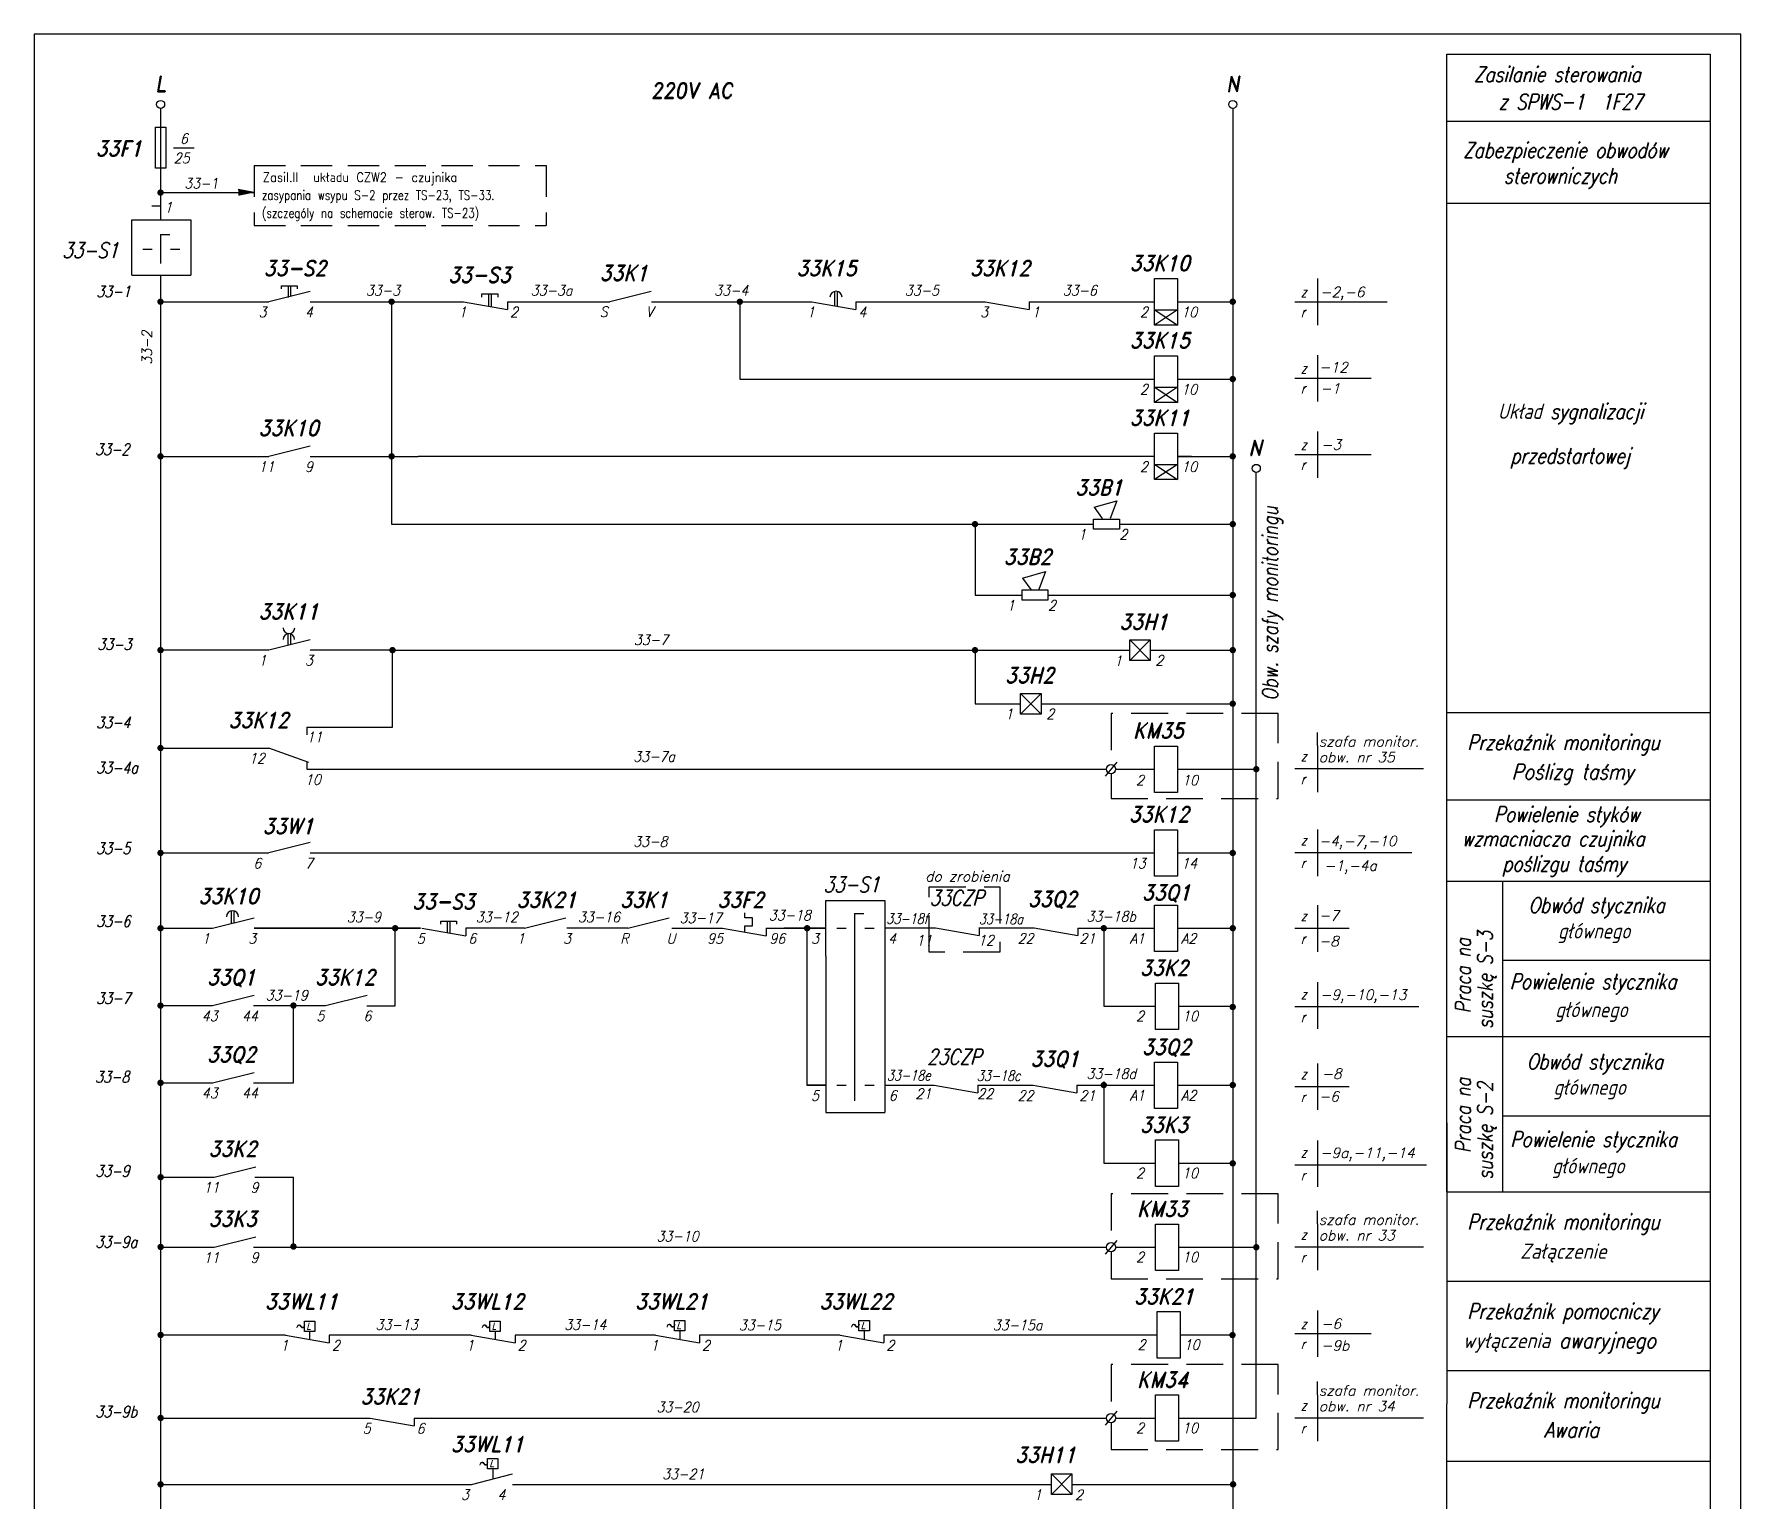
# Model space of a CAD drawing. Extents: x 0 to 295, y 0 to 420.
# Drawn here: x 0 to 295, y 166.4 to 420 of the extents above; entities that cross this region are included whole.
import ezdxf

# ---------------------------------------------------------------- set-up
doc = ezdxf.new("R2010")
doc.units = 0
doc.header["$MEASUREMENT"] = 0
doc.linetypes.add('DASHED2', pattern=[9.525, 6.35, -3.175])
doc.layers.get('0').update_dxf_attribs({"linetype": 'CONTINUOUS'})
doc.layers.add('STYKI', color=4, linetype='CONTINUOUS')
doc.layers.add('TEKST', color=5, linetype='CONTINUOUS')
doc.styles.add('ROMAND', font='romand', dxfattribs={"width": 0.9, "oblique": 15, "height": 3.5})
doc.styles.add('ROMANS', font='romans', dxfattribs={"width": 0.9, "oblique": 15, "height": 1.5})
doc.styles.get("Standard").update_dxf_attribs({"font": 'txt.shx'})

msp = doc.modelspace()

# ---------------------------------------------------------------- linework, layer by layer
at = {"color": 7, "lineweight": 30}
for p, q in [((244.19, 219.87), (244.19, 416.55)), ((244.19, 416.55), (289.7, 416.55)), ((289.7, 416.55), (289.7, 219.87)), ((244.19, 404.95), (289.7, 404.95)), ((24.11, 400.34), (27.67, 400.34)), ((21.85, 392.61), (37.98, 392.61)), ((244.19, 390.76), (289.7, 390.76)), ((21.83, 385.38), (21.83, 380.33)), ((21.83, 385.38), (23.44, 385.38)), ((18.77, 382.85), (20.38, 382.85)), ((23.59, 382.85), (25.19, 382.85)), ((221.82, 377.73), (221.82, 369.69)), ((42.76, 375.95), (42.76, 376.49)), ((42.76, 376.49), (45.47, 376.49)), ((43.88, 376.49), (43.88, 374.48)), ((44.33, 376.49), (44.33, 374.68)), ((45.47, 376.49), (45.47, 375.95)), ((77.41, 375.08), (80.12, 375.08)), ((77.41, 374.53), (77.41, 375.08)), ((78.54, 375.07), (78.54, 373.06)), ((78.98, 375.07), (78.98, 372.99)), ((80.12, 375.08), (80.12, 374.53)), ((138.34, 375.42), (138.34, 373.05)), ((138.78, 375.43), (138.78, 372.97)), ((21.85, 373.74), (40.56, 373.74)), ((47.69, 373.74), (74.24, 373.74)), ((61.78, 373.74), (61.78, 335.29)), ((74.24, 373.74), (74.24, 373.74)), ((78.54, 373.58), (78.54, 372.98)), ((78.98, 373.5), (78.98, 372.9)), ((81.82, 373.74), (99.52, 373.74)), ((81.82, 373.74), (81.82, 372.4)), ((106.68, 373.74), (134.44, 373.74)), ((121.98, 373.74), (121.98, 360.37)), ((134.44, 373.74), (134.44, 373.74)), ((142.01, 373.74), (164.41, 373.74)), ((142.01, 373.74), (142.01, 372.4)), ((171.98, 373.74), (193.64, 373.74)), ((171.98, 373.74), (171.98, 372.4)), ((197.65, 372.36), (193.64, 369.71)), ((193.68, 372.36), (197.65, 372.36)), ((193.68, 372.36), (197.65, 369.71)), ((197.65, 373.74), (207.18, 373.74)), ((197.65, 373.74), (200.05, 373.74)), ((217.92, 373.75), (233.86, 373.75)), ((221.82, 364.53), (221.82, 356.49)), ((121.98, 360.37), (193.64, 360.37)), ((197.65, 360.37), (207.18, 360.37)), ((197.65, 360.37), (199.88, 360.37)), ((217.92, 360.55), (231.09, 360.55)), ((197.65, 358.99), (193.64, 356.34)), ((193.68, 358.99), (197.65, 356.34)), ((193.68, 358.99), (197.65, 358.99)), ((221.82, 351.33), (221.82, 343.29)), ((21.85, 347.01), (40.56, 347.01)), ((47.69, 347.01), (66.4, 347.01)), ((108.28, 347.01), (66.4, 347.01)), ((193.64, 347.01), (108.28, 347.01)), ((197.65, 345.63), (193.64, 342.98)), ((193.68, 345.63), (197.65, 345.63)), ((193.68, 345.63), (197.65, 342.98)), ((197.65, 347.01), (207.18, 347.01)), ((200.05, 347.01), (197.65, 347.01)), ((217.92, 347.35), (231.09, 347.35)), ((183.22, 338.22), (187.16, 339.34)), ((187.16, 339.34), (186, 336.25)), ((183.22, 338.22), (184.62, 336.25)), ((61.78, 335.29), (108.28, 335.29)), ((108.28, 335.29), (183.12, 335.29)), ((162.63, 335.29), (162.63, 323.03)), ((187.58, 335.29), (207.18, 335.29)), ((187.58, 335.29), (189.36, 335.29)), ((170.86, 325.98), (174.8, 327.1)), ((170.86, 325.98), (172.26, 324.01)), ((174.8, 327.1), (173.64, 324.01)), ((162.63, 323.03), (170.78, 323.03)), ((175.23, 323.03), (207.18, 323.03)), ((43.85, 316.37), (43.85, 314.31)), ((44.29, 316.39), (44.29, 314.42)), ((40.56, 313.51), (21.85, 313.51)), ((61.94, 313.51), (47.69, 313.51)), ((61.94, 313.51), (189.36, 313.51)), ((61.94, 300.18), (61.94, 313.51)), ((162.63, 313.51), (162.63, 304.25)), ((192.92, 315.29), (189.36, 311.73)), ((189.36, 315.29), (192.92, 311.73)), ((192.92, 313.51), (195.59, 313.51)), ((192.92, 313.51), (193.81, 313.51)), ((193.81, 313.51), (207.18, 313.51)), ((162.63, 304.25), (168.86, 304.25)), ((166.93, 304.25), (170.49, 304.25)), ((168.86, 304.25), (170.49, 304.25)), ((174.06, 306.03), (170.49, 302.47)), ((170.49, 306.03), (174.06, 302.47)), ((174.06, 304.25), (207.18, 304.25)), ((244.19, 302.72), (289.7, 302.72)), ((47.13, 300.18), (61.94, 300.18)), ((21.85, 296.59), (40.56, 296.59)), ((221.82, 297.01), (221.82, 288.97)), ((47.13, 292.93), (185.34, 292.93)), ((187.15, 294.12), (185.1, 291.72)), ((186.94, 292.93), (193.64, 292.93)), ((197.65, 292.93), (211.24, 292.93)), ((217.92, 293.03), (238.1, 293.03)), ((244.19, 287.62), (289.7, 287.62)), ((221.82, 282.5), (221.82, 274.46)), ((21.85, 278.45), (40.56, 278.45)), ((47.69, 278.45), (193.64, 278.45)), ((197.65, 278.45), (207.18, 278.45)), ((197.65, 278.45), (200.05, 278.45)), ((217.92, 278.52), (238.1, 278.52)), ((244.19, 273.6), (289.7, 273.6)), ((253.78, 273.6), (253.78, 219.87)), ((221.82, 269.41), (221.82, 261.37)), ((34.05, 268.42), (34.05, 266.24)), ((34.49, 268.43), (34.49, 266.35)), ((70.27, 266.68), (72.98, 266.68)), ((70.27, 266.14), (70.27, 266.68)), ((71.39, 266.68), (71.39, 264.67)), ((71.84, 266.68), (71.84, 264.59)), ((72.98, 266.68), (72.98, 266.14)), ((122.82, 267.21), (122.82, 268.1)), ((124.16, 267.21), (122.82, 267.21)), ((122.82, 264.77), (122.82, 265.87)), ((122.82, 265.87), (124.16, 265.87)), ((124.16, 266.32), (124.16, 267.21)), ((124.16, 265.87), (124.16, 266.32)), ((141.82, 267.99), (141.82, 262.94)), ((141.82, 267.99), (143.42, 267.99)), ((163.31, 265.52), (172.83, 265.52)), ((184.88, 265.72), (184.88, 251.95)), ((21.85, 265.44), (30.85, 265.44)), ((66.8, 265.44), (38.05, 265.44)), ((38.05, 265.44), (66.8, 265.44)), ((62.41, 252.04), (62.41, 265.44)), ((74.59, 265.44), (74.59, 264.11)), ((84.75, 265.44), (74.59, 265.44)), ((102.64, 265.44), (92.08, 265.44)), ((110.25, 265.44), (118.98, 265.44)), ((126.55, 265.44), (136.84, 265.44)), ((126.55, 265.44), (126.55, 264.11)), ((136.84, 265.44), (129.65, 265.44)), ((133.55, 265.38), (133.55, 238.3)), ((138.76, 265.46), (140.36, 265.46)), ((141.82, 262.94), (141.82, 240.66)), ((143.57, 265.46), (145.18, 265.46)), ((180.41, 265.44), (193.64, 265.44)), ((180.41, 265.44), (180.41, 264.18)), ((197.65, 265.44), (207.18, 265.44)), ((217.92, 265.43), (227.28, 265.43)), ((136.84, 260.63), (136.84, 233.6)), ((147.06, 260.63), (147.06, 243.19)), ((253.78, 259.93), (289.7, 259.93)), ((221.82, 256.1), (221.82, 248.06)), ((21.85, 252.06), (30.85, 252.06)), ((29.87, 252.06), (30.85, 252.06)), ((37.89, 252.06), (50.34, 252.06)), ((44.82, 238.71), (44.82, 252.05)), ((47.71, 252.06), (47.69, 252.06)), ((57.52, 252.04), (62.41, 252.04)), ((184.88, 251.95), (193.81, 251.95)), ((197.82, 251.95), (207.18, 251.95)), ((197.82, 251.95), (199.31, 251.95)), ((217.92, 251.89), (231.09, 251.89)), ((231.09, 251.89), (235.34, 251.89)), ((244.19, 246.73), (289.7, 246.73)), ((221.82, 242.07), (221.82, 234.03)), ((141.82, 240.66), (141.82, 235.61)), ((21.85, 238.71), (30.85, 238.71)), ((29.87, 238.71), (30.85, 238.71)), ((37.89, 238.71), (44.82, 238.71)), ((133.55, 238.3), (136.84, 238.3)), ((136.84, 238.3), (133.55, 238.3)), ((138.76, 238.31), (140.36, 238.31)), ((143.57, 238.31), (145.18, 238.31)), ((163.14, 238.3), (172.66, 238.3)), ((180.23, 238.32), (193.64, 238.32)), ((180.23, 238.32), (180.23, 236.96)), ((184.88, 238.94), (184.88, 224.82)), ((197.65, 238.32), (207.18, 238.32)), ((217.92, 238.09), (227.28, 238.09)), ((244.19, 231.8), (244.19, 228.26)), ((253.78, 233.01), (289.7, 233.01)), ((289.7, 231.8), (289.7, 228.26)), ((221.82, 228.76), (221.82, 220.72)), ((244.19, 228.26), (244.19, 183.19)), ((289.7, 228.26), (289.7, 183.19)), ((184.88, 224.82), (193.81, 224.82)), ((197.82, 224.82), (207.18, 224.82)), ((197.82, 224.82), (199.31, 224.82)), ((217.92, 224.55), (231.09, 224.55)), ((231.09, 224.55), (235.34, 224.55)), ((22.12, 222.4), (31.13, 222.4)), ((30.14, 222.4), (31.13, 222.4)), ((38.16, 222.4), (44.82, 222.4)), ((44.82, 210.27), (44.82, 222.4)), ((244.19, 219.87), (289.7, 219.87)), ((193.81, 206.28), (193.81, 214.3)), ((193.81, 214.3), (197.82, 214.3)), ((197.82, 214.3), (197.82, 206.28)), ((221.82, 214.33), (221.82, 206.3)), ((21.85, 210.29), (31.13, 210.29)), ((37.89, 210.29), (185.34, 210.29)), ((187.15, 211.48), (185.1, 209.08)), ((186.94, 210.29), (193.81, 210.29)), ((197.82, 210.29), (211.24, 210.29)), ((197.82, 210.29), (199.31, 210.29)), ((217.92, 210.35), (238.1, 210.35)), ((197.82, 206.28), (193.81, 206.28)), ((244.19, 204.4), (289.7, 204.4)), ((221.82, 199.37), (221.82, 191.33)), ((47.62, 195.74), (47.62, 194.38)), ((51.02, 195.11), (51.02, 193.78)), ((79.66, 195.73), (79.66, 194.34)), ((83.13, 195.11), (83.13, 193.78)), ((111.6, 195.86), (111.6, 194.38)), ((114.99, 195.11), (114.99, 193.78)), ((142.57, 195.86), (142.57, 197.64)), ((142.57, 197.64), (144.36, 197.64)), ((144.36, 195.86), (142.57, 195.86)), ((143.46, 195.86), (143.46, 194.38)), ((144.36, 197.64), (144.36, 195.86)), ((146.86, 195.11), (146.86, 193.78)), ((217.92, 195.39), (231.09, 195.39)), ((244.19, 188.98), (289.7, 188.98)), ((193.81, 176.74), (193.81, 184.76)), ((193.81, 184.76), (197.82, 184.76)), ((197.82, 184.76), (197.82, 176.74)), ((221.82, 184.8), (221.82, 176.76)), ((244.19, 163.38), (244.19, 183.19)), ((289.7, 183.19), (289.7, 163.38)), ((21.85, 180.75), (58.09, 180.75)), ((65.67, 180.75), (65.67, 179.42)), ((65.67, 180.75), (185.34, 180.75)), ((187.15, 181.94), (185.1, 179.54)), ((186.94, 180.75), (193.81, 180.75)), ((197.82, 180.75), (211.24, 180.75)), ((197.82, 180.75), (199.31, 180.75)), ((217.92, 180.82), (238.1, 180.82)), ((197.82, 176.74), (193.81, 176.74)), ((79.27, 172.01), (79.27, 170.23)), ((244.19, 173.29), (289.7, 173.29)), ((22.12, 169.3), (75.58, 169.3)), ((82.71, 169.3), (175.82, 169.3)), ((175.82, 171.09), (179.38, 167.52)), ((179.38, 171.09), (175.82, 167.52)), ((175.82, 167.52), (175.82, 171.09)), ((175.82, 171.09), (179.38, 171.09)), ((179.38, 171.09), (179.38, 167.52)), ((179.38, 169.3), (207.18, 169.3)), ((179.38, 167.52), (175.82, 167.52))]:
    msp.add_line(p, q, dxfattribs=at)
at = {"color": 7, "linetype": 'DASHED2', "ltscale": 0.85}
for p, q in [((38.03, 397.28), (88.49, 397.28)), ((38.03, 397.28), (38.03, 386.93)), ((88.49, 397.28), (88.49, 386.93)), ((38.03, 386.93), (88.49, 386.93))]:
    msp.add_line(p, q, dxfattribs=at)
msp.add_line((37.98, 392.61), (35.28, 393.16))
at = {"lineweight": 30}
for p, q in [((20.34, 390.29), (21.85, 390.29)), ((211.24, 180.75), (211.24, 344.23)), ((47.13, 300.18), (47.13, 298.85)), ((221.82, 297.01), (221.82, 299.27)), ((47.13, 294.23), (47.13, 292.93)), ((238.1, 293.03), (240.15, 293.03)), ((235.34, 251.89), (239.34, 251.89)), ((235.34, 224.55), (240.69, 224.55)), ((221.82, 214.33), (221.82, 216.6)), ((238.1, 210.35), (240.15, 210.35)), ((43.44, 195.11), (21.85, 195.11)), ((75.55, 195.11), (51.02, 195.11)), ((107.42, 195.11), (83.13, 195.11)), ((139.29, 195.11), (114.99, 195.11)), ((194.09, 195.11), (146.86, 195.11)), ((207.18, 195.11), (198.1, 195.11)), ((221.82, 184.8), (221.82, 187.06)), ((238.1, 180.82), (240.15, 180.82))]:
    msp.add_line(p, q, dxfattribs=at)
at = {"linetype": 'DASHED2', "lineweight": 30}
for p, q in [((215.04, 302.57), (186.14, 302.57)), ((186.14, 302.57), (186.14, 293.73)), ((215.04, 287.88), (215.04, 302.57)), ((186.14, 292.13), (186.14, 287.88)), ((186.14, 287.88), (215.04, 287.88)), ((186.14, 219.52), (186.14, 211.09)), ((215.04, 219.52), (186.14, 219.52)), ((215.04, 204.84), (215.04, 219.52)), ((186.14, 209.49), (186.14, 204.84)), ((186.14, 204.84), (215.04, 204.84)), ((215.04, 189.99), (186.14, 189.99)), ((186.14, 189.99), (186.14, 181.55)), ((215.04, 175.3), (215.04, 189.99)), ((186.14, 179.95), (186.14, 175.3)), ((186.14, 175.3), (215.04, 175.3))]:
    msp.add_line(p, q, dxfattribs=at)
at = {"color": 7}
for p, q in [((147.23, 265.52), (155.77, 265.52)), ((163.35, 265.54), (163.35, 264.18)), ((147.06, 238.3), (155.59, 238.3)), ((163.14, 238.33), (163.14, 236.97))]:
    msp.add_line(p, q, dxfattribs=at)
at = {"color": 7, "lineweight": 30}
for points in [[(20.96, 396.82), (20.96, 403.94), (22.74, 403.94), (22.74, 396.82)], [(193.64, 369.71), (193.64, 377.73), (197.65, 377.73), (197.65, 369.71)], [(193.64, 356.34), (193.64, 364.36), (197.65, 364.36), (197.65, 356.34)], [(193.64, 342.98), (193.64, 351), (197.65, 351), (197.65, 342.98)], [(183.12, 334.4), (183.12, 336.18), (187.58, 336.18), (187.58, 334.4)], [(170.78, 322.14), (170.78, 323.92), (175.23, 323.92), (175.23, 322.14)], [(189.36, 311.73), (189.36, 315.29), (192.92, 315.29), (192.92, 311.73)], [(170.49, 302.47), (170.49, 306.03), (174.06, 306.03), (174.06, 302.47)], [(193.64, 288.9), (193.64, 296.92), (197.65, 296.92), (197.65, 288.9)], [(193.64, 274.42), (193.64, 282.44), (197.65, 282.44), (197.65, 274.42)], [(193.64, 261.41), (193.64, 269.43), (197.65, 269.43), (197.65, 261.41)], [(193.81, 247.94), (193.81, 255.96), (197.82, 255.96), (197.82, 247.94)], [(193.64, 234.29), (193.64, 242.31), (197.65, 242.31), (197.65, 234.29)], [(193.81, 220.81), (193.81, 228.83), (197.82, 228.83), (197.82, 220.81)], [(194.09, 191.14), (194.09, 199.16), (198.1, 199.16), (198.1, 191.14)], [(46.73, 195.74), (46.73, 197.52), (48.51, 197.52), (48.51, 195.74)], [(78.77, 195.73), (78.77, 197.51), (80.56, 197.51), (80.56, 195.73)], [(110.71, 195.86), (110.71, 197.64), (112.49, 197.64), (112.49, 195.86)], [(78.38, 172.01), (78.38, 173.79), (80.16, 173.79), (80.16, 172.01)]]:
    msp.add_lwpolyline(points, close=True, dxfattribs=at)
at = {"color": 7, "lineweight": 30, "const_width": 0.55}
for points in [[(21.57, 392.61, 1), (22.12, 392.61, 1)], [(21.57, 373.74, 1), (22.12, 373.74, 1)], [(61.51, 373.74, 1), (62.06, 373.74, 1)], [(121.7, 373.74, 1), (122.25, 373.74, 1)], [(206.9, 373.74, 1), (207.45, 373.74, 1)], [(206.9, 360.37, 1), (207.45, 360.37, 1)], [(21.57, 347.01, 1), (22.12, 347.01, 1)], [(61.51, 347.01, 1), (62.06, 347.01, 1)], [(206.9, 347.01, 1), (207.45, 347.01, 1)], [(162.35, 335.29, 1), (162.9, 335.29, 1)], [(206.9, 335.29, 1), (207.45, 335.29, 1)], [(206.9, 323.03, 1), (207.45, 323.03, 1)], [(21.57, 313.51, 1), (22.12, 313.51, 1)], [(61.67, 313.51, 1), (62.22, 313.51, 1)], [(162.35, 313.51, 1), (162.9, 313.51, 1)], [(206.9, 313.51, 1), (207.45, 313.51, 1)], [(206.9, 304.25, 1), (207.45, 304.25, 1)], [(21.57, 296.59, 1), (22.12, 296.59, 1)], [(210.97, 292.93, 1), (211.52, 292.93, 1)], [(21.57, 278.45, 1), (22.12, 278.45, 1)], [(206.9, 278.45, 1), (207.45, 278.45, 1)], [(21.57, 265.44, 1), (22.12, 265.44, 1)], [(62.13, 265.44, 1), (62.68, 265.44, 1)], [(133.34, 265.44, 1), (133.89, 265.44, 1)], [(184.61, 265.44, 1), (185.16, 265.44, 1)], [(206.9, 265.44, 1), (207.45, 265.44, 1)], [(21.57, 252.06, 1), (22.12, 252.06, 1)], [(44.54, 252.07, 1), (45.09, 252.07, 1)], [(206.9, 251.82, 1), (207.45, 251.82, 1)], [(21.57, 238.71, 1), (22.12, 238.71, 1)], [(184.61, 238.32, 1), (185.16, 238.32, 1)], [(206.9, 238.32, 1), (207.45, 238.32, 1)], [(206.9, 224.79, 1), (207.45, 224.79, 1)], [(21.59, 222.4, 1), (22.14, 222.4, 1)], [(21.59, 210.34, 1), (22.14, 210.34, 1)], [(44.54, 210.41, 1), (45.09, 210.41, 1)], [(210.97, 210.29, 1), (211.52, 210.29, 1)], [(21.59, 195.13, 1), (22.14, 195.13, 1)], [(206.86, 195.11, 1), (207.41, 195.11, 1)], [(21.59, 180.78, 1), (22.14, 180.78, 1)], [(21.58, 169.3, 1), (22.13, 169.3, 1)], [(206.96, 169.3, 1), (207.51, 169.3, 1)]]:
    msp.add_lwpolyline(points, format="xyb", close=True, dxfattribs=at)
at = {"color": 7, "lineweight": 30}
for points in [[(16.86, 378.32), (16.86, 387.9), (27.08, 387.9)], [(27.08, 387.9), (27.08, 378.32)], [(16.86, 378.32), (27.08, 378.32)], [(136.84, 260.63), (136.84, 270.22), (147.06, 270.22)], [(147.06, 270.22), (147.06, 260.63)], [(147.06, 243.19), (147.06, 233.6)], [(136.84, 233.6), (147.06, 233.6)]]:
    msp.add_lwpolyline(points, dxfattribs=at)
at = {"linetype": 'DASHED2', "lineweight": 30}
msp.add_lwpolyline([(154.71, 272.62), (166.94, 272.62), (166.94, 261.29), (154.71, 261.29)], close=True, dxfattribs=at)
at = {"color": 7, "lineweight": 30}
for centre, radius in [((21.86, 407.85), 0.7), ((207.18, 407.85), 0.7), ((211.24, 344.93), 0.7), ((186.14, 292.93), 0.8), ((186.14, 210.29), 0.8), ((186.14, 180.75), 0.8)]:
    msp.add_circle(centre, radius, dxfattribs=at)
for centre, radius, start, end in [((138.6, 374.52), 1.04, 0, 180), ((44.02, 315.36), 1, 0, 180), ((44.04, 317.36), 1, 180, 0), ((34.29, 267.42), 1.04, 0, 180), ((207.18, 195.11), 0.275, 0, 180), ((207.18, 195.11), 0.275, 180, 0)]:
    msp.add_arc(centre, radius, start, end, dxfattribs=at)
msp.add_solid([(35.28, 393.16), (35.28, 392.05), (37.98, 392.61)])
at = {"layer": 'STYKI', "color": 7, "lineweight": 30}
for p, q in [((0, 420), (0, 0)), ((295, 420), (0, 420)), ((295, 0), (295, 420)), ((21.85, 407.15), (21.85, 387.9)), ((207.18, 407.15), (207.18, 117.69)), ((21.85, 378.32), (21.85, 117.69)), ((47.69, 375.52), (40.56, 373.74)), ((106.65, 375.52), (99.52, 373.74)), ((74.24, 373.74), (81.82, 372.4)), ((134.44, 373.74), (142.01, 372.4)), ((164.41, 373.74), (171.98, 372.4)), ((47.69, 348.79), (40.56, 347.01)), ((47.69, 315.29), (40.56, 313.51)), ((47.48, 294.11), (40.56, 296.59)), ((47.69, 280.23), (40.56, 278.45)), ((30.85, 265.44), (38.05, 267.24)), ((84.75, 265.44), (91.88, 267.22)), ((102.64, 265.44), (109.77, 267.22)), ((172.83, 265.52), (180.41, 264.18)), ((67.02, 265.44), (74.59, 264.11)), ((118.98, 265.44), (126.55, 264.11)), ((30.85, 252.06), (38.05, 253.86)), ((50.34, 252.06), (57.54, 253.86)), ((30.85, 238.71), (38.05, 240.51)), ((172.66, 238.3), (180.23, 236.96)), ((31.13, 222.4), (38.33, 224.2)), ((31.13, 210.29), (38.33, 212.09)), ((43.44, 195.11), (51.02, 193.78)), ((75.55, 195.11), (83.13, 193.78)), ((107.42, 195.11), (114.99, 193.78)), ((139.29, 195.11), (146.86, 193.78)), ((58.09, 180.75), (65.67, 179.42)), ((75.58, 169.3), (82.71, 171.09))]:
    msp.add_line(p, q, dxfattribs=at)
at = {"layer": 'STYKI', "color": 7}
for p, q in [((155.77, 265.52), (163.35, 264.19)), ((155.56, 238.31), (163.14, 236.97))]:
    msp.add_line(p, q, dxfattribs=at)

# ---------------------------------------------------------------- texts
at = {"color": 7, "lineweight": 30}
for s, height, style, oblique, width, p in [('Zasilanie sterowania', 2.64, 'ROMANS', 15, 0.8, (248.88, 411.73)), ('L', 2.67, 'ROMAND', 10, 0.9, (20.96, 410.05)), ('220V AC', 2.673, 'ROMAND', 10, 0.9, (106.61, 408.9)), ('N', 2.67, 'ROMAND', 10, 0.9, (206.06, 410.05)), ('z SPWS-1  1F27', 2.64, 'ROMANS', 15, 0.8, (253.14, 406.98)), ('33F1', 2.673, 'ROMAND', 15, 0.9, (10.62, 398.9)), ('6', 1.78, 'ROMANS', 15, 0.9, (25.19, 401.04)), ('Zabezpieczenie obwodów', 2.64, 'ROMANS', 15, 0.8, (247, 398.62)), ('25', 1.782, 'ROMANS', 15, 0.9, (24.11, 397.67)), ('sterowniczych', 2.64, 'ROMANS', 15, 0.8, (254.05, 394.18)), ('33-1', 1.782, 'ROMANS', 10, 0.9, (26, 393.32)), ('1', 1.78, 'ROMANS', 15, 0.9, (22.49, 389.17)), ('33-S1', 2.673, 'ROMAND', 15, 0.8, (4.84, 381.3)), ('33-S2', 2.673, 'ROMAND', 15, 0.9, (39.67, 378.19)), ('33K15', 2.673, 'ROMAND', 15, 0.9, (131.77, 378.19)), ('33K12', 2.673, 'ROMAND', 15, 0.9, (161.74, 378.19)), ('33K10', 2.673, 'ROMAND', 15, 0.9, (189.36, 379.08)), ('33-S3', 2.673, 'ROMAND', 15, 0.9, (71.57, 377.03)), ('33K1', 2.673, 'ROMAND', 15, 0.9, (97.75, 377.37)), ('33-1', 2, 'ROMANS', 15, 0.8, (10.74, 374.51)), ('33-3', 1.782, 'ROMANS', 15, 0.9, (57.33, 374.81)), ('33-3a', 1.782, 'ROMANS', 15, 0.9, (85.81, 374.81)), ('33-4', 1.782, 'ROMANS', 15, 0.9, (117.52, 374.81)), ('33-5', 1.782, 'ROMANS', 15, 0.9, (150.47, 374.81)), ('33-6', 1.782, 'ROMANS', 15, 0.9, (177.77, 374.81)), ('z', 1.76, 'ROMANS', 15, 0.8, (218.96, 374.55)), ('3', 1.78, 'ROMANS', 15, 0.9, (38.78, 371.06)), ('4', 1.78, 'ROMANS', 15, 0.9, (46.8, 371.06)), ('1', 1.78, 'ROMANS', 15, 0.9, (73.35, 371.06)), ('2', 1.78, 'ROMANS', 15, 0.9, (82.26, 371.06)), ('S', 1.78, 'ROMANS', 15, 0.9, (97.75, 371.13)), ('V', 1.78, 'ROMANS', 15, 0.9, (105.77, 371.13)), ('1', 1.78, 'ROMANS', 15, 0.9, (133.55, 371.06)), ('4', 1.78, 'ROMANS', 15, 0.9, (142.46, 371.06)), ('3', 1.78, 'ROMANS', 15, 0.9, (163.52, 371.06)), ('1', 1.78, 'ROMANS', 15, 0.9, (172.43, 371.06)), ('2', 1.78, 'ROMANS', 15, 0.9, (191.14, 371.06)), ('10', 1.782, 'ROMANS', 15, 0.9, (198.27, 371.06)), ('r', 1.76, 'ROMANS', 15, 0.8, (218.96, 371.09)), ('33K15', 2.673, 'ROMAND', 15, 0.9, (189.36, 365.72)), ('z', 1.76, 'ROMANS', 15, 0.8, (218.96, 361.35)), ('2', 1.78, 'ROMANS', 15, 0.9, (191.14, 357.7)), ('10', 1.782, 'ROMANS', 15, 0.9, (198.27, 357.7)), ('r', 1.76, 'ROMANS', 15, 0.8, (218.96, 357.89)), ('33K11', 2.673, 'ROMAND', 15, 0.9, (189.36, 352.35)), ('Układ sygnalizacji', 2.64, 'ROMANS', 15, 0.8, (252.99, 353.49)), ('33K10', 2.673, 'ROMAND', 15, 0.9, (38.78, 350.57)), ('33-2', 2, 'ROMANS', 15, 0.8, (10.54, 347.22)), ('N', 2.67, 'ROMAND', 15, 0.9, (209.89, 347.13)), ('z', 1.76, 'ROMANS', 15, 0.8, (218.96, 348.15)), ('przedstartowej', 2.64, 'ROMANS', 15, 0.8, (255.19, 345.79)), ('11', 1.782, 'ROMANS', 15, 0.9, (38.78, 344.33)), ('9', 1.78, 'ROMANS', 15, 0.9, (46.8, 344.33)), ('2', 1.78, 'ROMANS', 15, 0.9, (191.14, 344.33)), ('10', 1.782, 'ROMANS', 15, 0.9, (198.27, 344.33)), ('r', 1.76, 'ROMANS', 15, 0.8, (218.96, 344.69)), ('33B1', 2.673, 'ROMAND', 15, 0.9, (179.94, 340.29)), ('1    ', 1.782, 'ROMANS', 15, 0.9, (180.45, 332.62)), ('2', 1.78, 'ROMANS', 15, 0.9, (187.58, 332.62)), ('33B2', 2.673, 'ROMAND', 15, 0.9, (167.59, 328.3)), ('1    ', 1.782, 'ROMANS', 15, 0.9, (168.11, 320.35)), ('2', 1.78, 'ROMANS', 15, 0.9, (175.23, 320.35)), ('33K11', 2.673, 'ROMAND', 15, 0.9, (38.78, 318.86)), ('33H1', 2.673, 'ROMAND', 15, 0.9, (187.58, 317.08)), ('33-7', 1.782, 'ROMANS', 15, 0.9, (103.65, 314.4)), ('33-3', 2, 'ROMANS', 15, 0.8, (10.91, 313.54)), ('1', 1.78, 'ROMANS', 15, 0.9, (38.78, 310.84)), ('3', 1.78, 'ROMANS', 15, 0.9, (46.8, 310.84)), ('33H2', 2.673, 'ROMAND', 15, 0.9, (167.82, 307.82)), ('1    ', 1.782, 'ROMANS', 15, 0.9, (186.68, 310.77)), ('2', 1.78, 'ROMANS', 15, 0.9, (193.81, 310.84)), ('33-4', 2, 'ROMANS', 15, 0.8, (10.72, 300)), ('33K12', 2.673, 'ROMAND', 15, 0.9, (33.59, 300.08)), ('1    ', 1.782, 'ROMANS', 15, 0.9, (167.82, 301.58)), ('2', 1.78, 'ROMANS', 15, 0.9, (174.95, 301.58)), ('KM35', 2.673, 'ROMAND', 15, 0.9, (189.95, 298.28)), ('11', 1.782, 'ROMANS', 15, 0.9, (47.07, 297.6)), ('Przekaźnik monitoringu', 2.64, 'ROMANS', 15, 0.8, (247.71, 296.25)), ('12', 1.782, 'ROMANS', 15, 0.9, (37.12, 293.92)), ('33-7a', 1.782, 'ROMANS', 15, 0.9, (103.54, 294.23)), ('z', 1.76, 'ROMANS', 15, 0.8, (218.96, 294.3)), ('33-4a', 2, 'ROMANS', 15, 0.8, (10.72, 292.18)), ('Poślizg taśmy', 2.64, 'ROMANS', 15, 0.85, (255.4, 291.17)), ('10', 1.782, 'ROMANS', 15, 0.9, (46.8, 290.24)), ('2', 1.78, 'ROMANS', 15, 0.9, (190.47, 290.14)), ('10', 1.782, 'ROMANS', 15, 0.9, (198.42, 290.14)), ('r', 1.76, 'ROMANS', 15, 0.8, (218.96, 290.36)), ('33K12', 2.673, 'ROMAND', 15, 0.9, (189.22, 283.8)), ('Powielenie styków', 2.64, 'ROMANS', 15, 0.8, (252.34, 283.82)), ('33W1', 2.673, 'ROMAND', 15, 0.9, (39.5, 281.74)), ('33-8', 1.782, 'ROMANS', 15, 0.9, (103.54, 279.53)), ('z', 1.76, 'ROMANS', 15, 0.8, (218.96, 279.8)), ('    wzmacniacza czujnika', 2.64, 'ROMANS', 15, 0.8, (240.47, 279.61)), ('33-5', 2, 'ROMANS', 15, 0.8, (10.72, 278.24)), ('6', 1.78, 'ROMANS', 15, 0.9, (37.89, 275.78)), ('7', 1.78, 'ROMANS', 15, 0.9, (46.8, 275.78)), ('13', 1.782, 'ROMANS', 15, 0.9, (189.36, 275.78)), ('14', 1.782, 'ROMANS', 15, 0.9, (198.27, 275.78)), ('poślizgu taśmy', 2.64, 'ROMANS', 15, 0.8, (253.8, 275.26)), ('r', 1.76, 'ROMANS', 15, 0.8, (218.96, 275.86)), ('33K10', 2.673, 'ROMAND', 15, 0.9, (28.4, 269.66)), ('33K21', 2.673, 'ROMAND', 15, 0.9, (83.38, 269.01)), ('33K1', 2.673, 'ROMAND', 15, 0.9, (101.27, 269.01)), ('33F2', 2.673, 'ROMAND', 15, 0.9, (118.09, 269.01)), ('33-S1', 2.673, 'ROMAND', 15, 0.8, (136.43, 271.66)), ('33Q2', 2.673, 'ROMAND', 15, 0.9, (171.77, 269.15)), ('33Q1', 2.673, 'ROMAND', 15, 0.9, (191.47, 270.28)), ('33-S3', 2.673, 'ROMAND', 15, 0.9, (65.33, 268.71)), ('33-18', 1.782, 'ROMANS', 15, 0.9, (126.97, 266.8)), ('Obwód stycznika', 2.64, 'ROMANS', 15, 0.8, (258.3, 268.1)), ('33-6', 2, 'ROMANS', 15, 0.8, (10.72, 265.66)), ('33-9', 1.782, 'ROMANS', 15, 0.9, (54.03, 266.48)), ('33-12', 1.782, 'ROMANS', 15, 0.9, (76.31, 266.48)), ('33-16', 1.782, 'ROMANS', 15, 0.9, (93.98, 266.47)), ('33-17', 1.782, 'ROMANS', 15, 0.9, (111.55, 266.33)), ('33-18b', 1.782, 'ROMANS', 15, 0.9, (181.86, 266.6)), ('z', 1.76, 'ROMANS', 15, 0.8, (218.96, 266.7)), ('głównego', 2.64, 'ROMANS', 15, 0.8, (263.38, 263.66)), ('1', 1.78, 'ROMANS', 15, 0.9, (28.98, 262.77)), ('3', 1.78, 'ROMANS', 15, 0.9, (37, 262.77)), ('5', 1.78, 'ROMANS', 15, 0.9, (66.12, 262.77)), ('6', 1.78, 'ROMANS', 15, 0.9, (75.03, 262.77)), ('1', 1.78, 'ROMANS', 15, 0.9, (83.41, 262.77)), ('3', 1.78, 'ROMANS', 15, 0.9, (91.43, 262.77)), ('R', 1.78, 'ROMANS', 15, 0.9, (101.3, 262.77)), ('U', 1.78, 'ROMANS', 15, 0.9, (109.32, 262.77)), ('95', 1.782, 'ROMANS', 15, 0.9, (116.31, 262.77)), ('96', 1.782, 'ROMANS', 15, 0.9, (127.07, 262.77)), ('3', 1.78, 'ROMANS', 15, 0.9, (134.28, 262.77)), ('4', 1.78, 'ROMANS', 15, 0.9, (147.6, 262.77)), ('22', 1.782, 'ROMANS', 15, 0.9, (169.98, 262.77)), ('21', 1.782, 'ROMANS', 15, 0.9, (180.68, 262.77)), ('A1', 1.782, 'ROMANS', 15, 0.9, (189.36, 262.77)), ('A2', 1.782, 'ROMANS', 15, 0.9, (198.27, 262.77)), ('r', 1.76, 'ROMANS', 15, 0.8, (218.96, 262.76)), ('33K2', 2.673, 'ROMAND', 15, 0.9, (191.14, 257.25)), ('33Q1', 2.673, 'ROMAND', 15, 0.9, (29.87, 255.62)), ('33K12', 2.673, 'ROMAND', 15, 0.9, (48.53, 255.62)), ('Powielenie stycznika', 2.64, 'ROMANS', 15, 0.8, (255.07, 254.92)), ('33-7', 2, 'ROMANS', 15, 0.8, (10.72, 252.35)), ('33-19', 1.782, 'ROMANS', 15, 0.9, (40.01, 252.95)), ('z', 1.76, 'ROMANS', 15, 0.8, (218.96, 253.16)), ('43', 1.782, 'ROMANS', 15, 0.9, (28.98, 249.38)), ('44', 1.782, 'ROMANS', 15, 0.9, (35.93, 249.38)), ('5', 1.78, 'ROMANS', 15, 0.9, (48.79, 249.38)), ('6', 1.78, 'ROMANS', 15, 0.9, (56.91, 249.38)), ('2', 1.78, 'ROMANS', 15, 0.9, (190.47, 249.35)), ('10', 1.782, 'ROMANS', 15, 0.9, (198.42, 249.35)), ('głównego', 2.64, 'ROMANS', 15, 0.8, (262.91, 250.05)), ('r', 1.76, 'ROMANS', 15, 0.8, (218.96, 249.22)), ('33Q2', 2.673, 'ROMAND', 15, 0.9, (29.87, 242.28)), ('33Q2', 2.673, 'ROMAND', 15, 0.9, (191.47, 243.57)), ('33Q1', 2.673, 'ROMAND', 15, 0.9, (172.21, 241.54)), ('Obwód stycznika', 2.64, 'ROMANS', 15, 0.8, (258.01, 241.07)), ('33-8', 2, 'ROMANS', 15, 0.8, (10.53, 238.75)), ('33-18d', 1.782, 'ROMANS', 15, 0.9, (181.86, 239.4)), ('z', 1.76, 'ROMANS', 15, 0.8, (218.96, 239.36)), ('głównego', 2.64, 'ROMANS', 15, 0.8, (262.61, 236.65)), ('43', 1.782, 'ROMANS', 15, 0.9, (28.98, 236.04)), ('44', 1.782, 'ROMANS', 15, 0.9, (35.93, 236.04)), ('5', 1.78, 'ROMANS', 15, 0.9, (134.28, 235.62)), ('6', 1.78, 'ROMANS', 15, 0.9, (147.72, 235.62)), ('22', 1.782, 'ROMANS', 15, 0.9, (169.98, 235.62)), ('21', 1.782, 'ROMANS', 15, 0.9, (180.68, 235.62)), ('A1', 1.782, 'ROMANS', 15, 0.9, (189.36, 235.65)), ('A2', 1.782, 'ROMANS', 15, 0.9, (198.27, 235.65)), ('r', 1.76, 'ROMANS', 15, 0.8, (218.96, 235.43)), ('33K3', 2.673, 'ROMAND', 15, 0.9, (191.14, 230.12)), ('Powielenie stycznika', 2.64, 'ROMANS', 15, 0.8, (255.17, 227.63)), ('33K2', 2.673, 'ROMAND', 15, 0.9, (30.14, 225.96)), ('33-9', 2, 'ROMANS', 15, 0.8, (10.58, 222.48)), ('z', 1.76, 'ROMANS', 15, 0.8, (218.96, 225.82)), ('głównego', 2.64, 'ROMANS', 15, 0.8, (262.37, 223.05)), ('11', 1.782, 'ROMANS', 15, 0.9, (29.25, 219.73)), ('9', 1.78, 'ROMANS', 15, 0.9, (37.4, 219.73)), ('2', 1.78, 'ROMANS', 15, 0.9, (190.47, 222.23)), ('10', 1.782, 'ROMANS', 15, 0.9, (198.42, 222.23)), ('r', 1.76, 'ROMANS', 15, 0.8, (218.96, 221.88)), ('33K3', 2.673, 'ROMAND', 15, 0.9, (30.14, 213.85)), ('KM33', 2.673, 'ROMAND', 15, 0.9, (190.64, 215.59)), ('Przekaźnik monitoringu', 2.64, 'ROMANS', 15, 0.8, (247.71, 213.37)), ('33-10', 1.782, 'ROMANS', 15, 0.9, (107.57, 211.31)), ('z', 1.76, 'ROMANS', 15, 0.8, (218.96, 211.63)), ('33-9a', 2, 'ROMANS', 15, 0.8, (10.58, 210.2)), ('2', 1.78, 'ROMANS', 15, 0.9, (190.47, 207.69)), ('10', 1.782, 'ROMANS', 15, 0.9, (198.42, 207.69)), ('Załączenie', 2.64, 'ROMANS', 15, 0.85, (256.85, 208.29)), ('11', 1.782, 'ROMANS', 15, 0.9, (29.25, 207.62)), ('9', 1.78, 'ROMANS', 15, 0.9, (37.4, 207.62)), ('r', 1.76, 'ROMANS', 15, 0.8, (218.96, 207.69)), ('33WL11', 2.673, 'ROMAND', 15, 0.9, (39.88, 199.57)), ('33WL12', 2.673, 'ROMAND', 15, 0.9, (71.99, 199.57)), ('33WL21', 2.673, 'ROMAND', 15, 0.9, (103.86, 199.57)), ('33WL22', 2.673, 'ROMAND', 15, 0.9, (135.72, 199.57)), ('33K21', 2.673, 'ROMAND', 15, 0.9, (190.11, 200.45)), ('Przekaźnik pomocniczy', 2.64, 'ROMANS', 15, 0.8, (247.71, 197.93)), ('33-13', 1.782, 'ROMANS', 15, 0.9, (58.99, 196.01)), ('33-14', 1.782, 'ROMANS', 15, 0.9, (91.61, 196.01)), ('33-15', 1.782, 'ROMANS', 15, 0.9, (121.78, 195.93)), ('33-15a', 1.782, 'ROMANS', 15, 0.9, (165.68, 195.93)), ('~', 1.78, 'ROMANS', 15, 0.9, (45.07, 195.86)), ('L', 1.16, 'ROMANS', 15, 0.9, (47.07, 196.06)), ('~', 1.78, 'ROMANS', 15, 0.9, (77.12, 195.86)), ('L', 1.16, 'ROMANS', 15, 0.9, (79.11, 196.05)), ('~', 1.78, 'ROMANS', 15, 0.9, (109.05, 195.98)), ('L', 1.16, 'ROMANS', 15, 0.9, (111.05, 196.18)), ('~', 1.78, 'ROMANS', 15, 0.9, (140.92, 195.98)), ('L', 1.16, 'ROMANS', 15, 0.9, (142.91, 196.18)), ('z', 1.76, 'ROMANS', 15, 0.8, (218.96, 196.19)), ('wyłączenia awaryjnego', 2.64, 'ROMANS', 15, 0.85, (246.95, 192.85)), ('1', 1.78, 'ROMANS', 15, 0.9, (42.55, 192.44)), ('2', 1.78, 'ROMANS', 15, 0.9, (51.46, 192.44)), ('1', 1.78, 'ROMANS', 15, 0.9, (74.66, 192.44)), ('2', 1.78, 'ROMANS', 15, 0.9, (83.57, 192.44)), ('1', 1.78, 'ROMANS', 15, 0.9, (106.53, 192.44)), ('2', 1.78, 'ROMANS', 15, 0.9, (115.44, 192.44)), ('1', 1.78, 'ROMANS', 15, 0.9, (138.4, 192.44)), ('2', 1.78, 'ROMANS', 15, 0.9, (147.31, 192.44)), ('2', 1.78, 'ROMANS', 15, 0.9, (190.74, 192.55)), ('10', 1.782, 'ROMANS', 15, 0.9, (198.69, 192.55)), ('r', 1.76, 'ROMANS', 15, 0.8, (218.96, 192.73)), ('KM34', 2.673, 'ROMAND', 15, 0.9, (190.64, 186.06)), ('33K21', 2.673, 'ROMAND', 15, 0.9, (56.4, 183.15)), ('33-20', 1.782, 'ROMANS', 15, 0.9, (107.57, 181.77)), ('z', 1.76, 'ROMANS', 15, 0.8, (218.96, 182.09)), ('Przekaźnik monitoringu', 2.64, 'ROMANS', 15, 0.8, (247.71, 182.49)), ('33-9b', 2, 'ROMANS', 15, 0.8, (10.58, 180.87)), ('Awaria', 2.64, 'ROMANS', 15, 0.85, (260.96, 177.4)), ('5', 1.78, 'ROMANS', 15, 0.9, (56.8, 178.08)), ('6', 1.78, 'ROMANS', 15, 0.9, (66.11, 178.08)), ('33WL11', 2.673, 'ROMAND', 15, 0.9, (72.02, 174.9)), ('2', 1.78, 'ROMANS', 15, 0.9, (190.47, 178.16)), ('10', 1.782, 'ROMANS', 15, 0.9, (198.42, 178.16)), ('r', 1.76, 'ROMANS', 15, 0.8, (218.96, 178.15)), ('  33H11', 2.673, 'ROMAND', 15, 0.9, (166.26, 173.07)), ('~', 1.78, 'ROMANS', 15, 0.9, (76.72, 172.13)), ('L', 1.16, 'ROMANS', 15, 0.9, (78.72, 172.33)), ('33-21', 1.782, 'ROMANS', 15, 0.9, (108.55, 170.19)), ('3    4', 1.782, 'ROMANS', 15, 0.9, (73.8, 166.63)), ('1    ', 1.782, 'ROMANS', 15, 0.9, (172.79, 166.6)), ('2', 1.78, 'ROMANS', 15, 0.9, (179.92, 166.6))]:
    msp.add_text(s, height=height, dxfattribs=dict(at, style=style, oblique=oblique, width=width)).set_placement(p)
at = {"color": 7, "lineweight": 30, "style": 'ROMANS', "oblique": 15}
for s, p in [('-2,-6', (222.26, 374.55)), ('-12', (222.08, 361.53)), ('-1', (222.28, 357.86)), ('-3', (222.43, 348.15)), ('szafa monitor.', (222.05, 296.85)), ('obw. nr 35', (222.05, 294.14)), ('-4,-7,-10', (222.05, 279.64)), ('do zrobienia', (154.02, 273.53)), ('-1,-4a', (222.96, 275.38)), ('-7', (222.04, 266.74)), ('-8', (222.04, 262.31)), ('-9,-10,-13', (222.27, 253.06)), ('-8', (222.53, 239.41)), ('-6', (222.04, 235.46)), ('-9a,-11,-14', (222.27, 225.72)), ('szafa monitor.', (222.05, 214.18)), ('obw. nr 33', (222.05, 211.47)), ('-6', (222.43, 196.19)), ('-9b', (222.43, 192.41)), ('szafa monitor.', (222.05, 184.64)), ('obw. nr 34', (222.05, 181.93))]:
    msp.add_text(s, height=1.76, dxfattribs=at).set_placement(p)
at = {"color": 7, "lineweight": 30, "style": 'ROMANS', "oblique": 10}
for s, height, width, p in [('33-2', 1.782, 0.9, (20.37, 362.89)), ('Obw. szafy monitoringu', 2.64, 0.8, (214.94, 304.81)), ('Praca na', 2.64, 0.8, (248.29, 250.75)), (' suszkę S-3', 2.64, 0.8, (252.09, 246.62)), ('Praca na', 2.64, 0.8, (248.29, 226.6)), ('  suszkę S-2', 2.64, 0.8, (252.09, 219.1))]:
    msp.add_text(s, height=height, rotation=90, dxfattribs=dict(at, width=width)).set_placement(p)
at = {"color": 7, "oblique": 15}
for s, height, style, width, p in [('33CZP', 2.673, 'ROMAND', 0.8, (154.76, 269.37)), ('33-18f', 1.782, 'ROMANS', 0.8, (147.28, 266.2)), ('33-18a', 1.782, 'ROMANS', 0.8, (163.28, 266.12)), ('11', 1.782, 'ROMANS', 0.9, (152.43, 262.46)), ('12', 1.782, 'ROMANS', 0.9, (163.12, 262.46)), ('23CZP', 2.673, 'ROMAND', 0.8, (154.36, 241.88)), ('33-18e', 1.782, 'ROMANS', 0.8, (147.37, 239.11)), ('33-18c', 1.782, 'ROMANS', 0.8, (162.91, 239.05)), ('21', 1.782, 'ROMANS', 0.9, (152.33, 235.92)), ('22', 1.782, 'ROMANS', 0.9, (163.02, 235.92))]:
    msp.add_text(s, height=height, dxfattribs=dict(at, style=style, width=width)).set_placement(p)
at = {"layer": 'TEKST', "color": 7}
for s, width, p in [('Zasil.II  układu CZW2 - czujnika ', 0.9, (39.53, 394.44)), ('zasypania wsypu S-2 przez TS-23, TS-33.', 0.8, (39.37, 391.36)), ('(szczególy na schemacie sterow. TS-23)', 0.8, (39.37, 388.27))]:
    msp.add_text(s, height=1.62, dxfattribs=dict(at, width=width)).set_placement(p)

doc.saveas('drawing.dxf')
